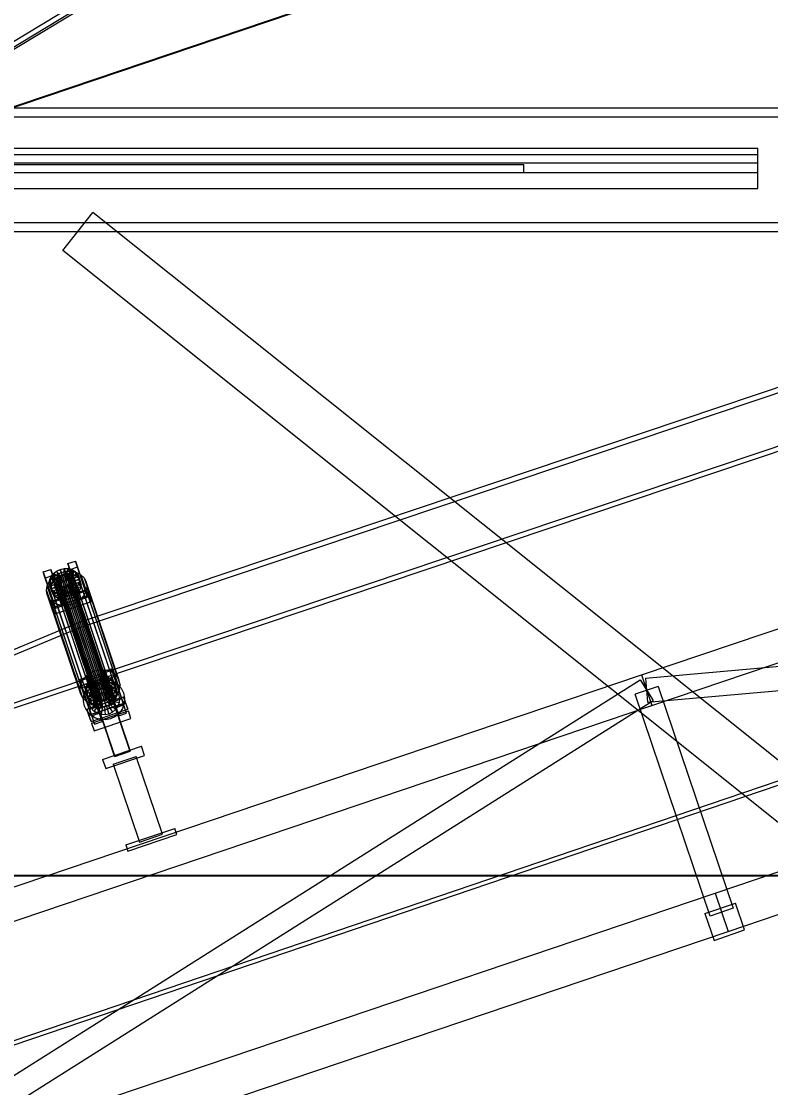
# Model space of a CAD drawing. Header units: millimetres. Extents: x -1970 to 34302, y -65268 to 6837.
# Drawn here: x 2702 to 3630, y 437 to 1757 of the extents above; entities that cross this region are included whole.
import ezdxf

# ---------------------------------------------------------------- set-up
doc = ezdxf.new("R2010")
doc.units = ezdxf.units.MM
for name, color, linetype, lineweight in [('COTAS_O', 1, 'Continuous', 0), ('COTAS_P', 1, 'Continuous', 0), ('lateral_C01', 7, 'Continuous', 0), ('lateral_tolva', 7, 'Continuous', 0)]:
    doc.layers.add(name, color=color, linetype=linetype, lineweight=lineweight)
doc.dimstyles.new('R19_100', dxfattribs={"dimtxt": 250, "dimasz": 150, "dimexe": 150, "dimexo": 80, "dimgap": 100, "dimtad": 1, "dimtih": 1, "dimtoh": 1, "dimdsep": 46, "dimcen": 0.09, "dimadec": 0, "dimazin": 0, "dimtfac": 1, "dimtdec": 4, "dimtofl": 0, "dimtmove": 0, "dimatfit": 3, "dimfxl": 1, "dimtolj": 1, "dimtzin": 0, "dimarcsym": 0})

# ---------------------------------------------------------------- blocks, each defined once
blk = doc.blocks.new('*D0')
at = {"layer": 'COTAS_P', "color": 0, "lineweight": -2, "transparency": 16777216}
for p, q in [((10918.9, 3565.8), (10608.3, 4484.8)), ((1803.3, 1350.6), (10514.3, 4294.7)), ((1923.7, 525.8), (1613.2, 1444.7))]:
    blk.add_line(p, q, dxfattribs=at)
at = {"layer": 'COTAS_P', "color": 0, "transparency": 16777216}
for points in [[(10506.3, 4318.3), (10522.3, 4271), (10656.4, 4342.7)], [(1795.3, 1374.3), (1811.3, 1327), (1661.2, 1302.6)]]:
    blk.add_solid(points, dxfattribs=at)
at = {"layer": 'Defpoints', "color": 0, "transparency": 16777216}
for p in [(10656.4, 4342.7), (10944.5, 3490.1), (1949.4, 450)]:
    blk.add_point(p, dxfattribs=at)
blk = doc.blocks.new('*D12')
at = {"layer": 'COTAS_O', "color": 0, "lineweight": -2, "transparency": 16777216}
for p, q in [((349.2, 1520), (349.2, 550)), ((3799.2, 1520), (3799.2, 550)), ((499.2, 700), (3649.2, 700))]:
    blk.add_line(p, q, dxfattribs=at)
at = {"layer": 'COTAS_O', "color": 0, "transparency": 16777216}
for points in [[(499.2, 725), (499.2, 675), (349.2, 700)], [(3649.2, 725), (3649.2, 675), (3799.2, 700)]]:
    blk.add_solid(points, dxfattribs=at)
at = {"layer": 'Defpoints', "color": 0, "transparency": 16777216}
for p in [(349.2, 1600), (3799.2, 1600), (3799.2, 700)]:
    blk.add_point(p, dxfattribs=at)

msp = doc.modelspace()

# ---------------------------------------------------------------- linework, layer by layer
at = {"layer": 'lateral_C01'}
for p, q in [((2012.494, 264.236), (11002.451, 3319.63)), ((2014.103, 259.502), (11004.06, 3314.896)), ((3701.638, 1324.805), (2772.691, 1012.619)), ((3469.935, 948.069), (4606.765, 1332.278)), ((2774.603, 1006.931), (3703.55, 1319.118)), ((3482.742, 910.174), (4619.572, 1294.384)), ((2794.617, 947.375), (3723.564, 1259.562)), ((3725.476, 1253.875), (2796.529, 941.688)), ((2759.659, 1085.779), (2769.132, 1088.981)), ((2762.217, 1078.167), (2759.659, 1085.779)), ((2759.659, 1085.779), (2772.279, 1048.54)), ((2769.132, 1088.981), (2771.69, 1081.369)), ((2781.752, 1051.742), (2769.132, 1088.981)), ((2729.343, 1075.533), (2738.817, 1078.735)), ((2731.901, 1067.922), (2729.343, 1075.533)), ((2729.343, 1075.533), (2741.963, 1038.294)), ((2741.375, 1071.123), (2731.901, 1067.922)), ((2737.382, 1065.972), (2739.208, 1069.991)), ((2738.817, 1078.735), (2741.375, 1071.123)), ((2751.437, 1041.496), (2738.817, 1078.735)), ((2739.208, 1069.991), (2742.142, 1073.594)), ((2747.765, 1066.769), (2739.208, 1069.991)), ((2739.208, 1069.991), (2741.4, 1063.467)), ((2740.576, 1068.17), (2745.713, 1072.1)), ((2741.375, 1071.123), (2753.995, 1033.884)), ((2742.142, 1073.594), (2745.984, 1076.533)), ((2749.155, 1068.476), (2742.142, 1073.594)), ((2742.142, 1073.594), (2744.334, 1067.069)), ((2748.176, 1070.009), (2744.334, 1067.069)), ((2745.713, 1072.1), (2751.713, 1074.876)), ((2745.713, 1072.1), (2786.824, 949.768)), ((2745.984, 1076.533), (2750.472, 1078.61)), ((2750.975, 1069.868), (2745.984, 1076.533)), ((2745.984, 1076.533), (2748.176, 1070.009)), ((2747.4, 1067.857), (2748.79, 1069.563)), ((2752.665, 1072.086), (2748.176, 1070.009)), ((2748.176, 1070.009), (2753.168, 1063.344)), ((2748.79, 1069.563), (2750.61, 1070.956)), ((2748.79, 1069.563), (2796.479, 927.659)), ((2750.975, 1069.868), (2749.155, 1068.476)), ((2750.472, 1078.61), (2755.301, 1079.682)), ((2753.101, 1070.852), (2750.472, 1078.61)), ((2750.472, 1078.61), (2752.665, 1072.086)), ((2750.61, 1070.956), (2752.736, 1071.939)), ((2750.61, 1070.956), (2798.299, 929.051)), ((2753.101, 1070.852), (2750.975, 1069.868)), ((2753.168, 1063.344), (2750.975, 1069.868)), ((2751.713, 1074.876), (2758.168, 1076.31)), ((2751.713, 1074.876), (2792.824, 952.545)), ((2757.494, 1073.158), (2752.665, 1072.086)), ((2752.665, 1072.086), (2755.294, 1064.328)), ((2752.736, 1071.939), (2755.023, 1072.447)), ((2752.736, 1071.939), (2800.425, 930.035)), ((2755.389, 1071.36), (2753.101, 1070.852)), ((2755.294, 1064.328), (2753.101, 1070.852)), ((2755.023, 1072.447), (2757.316, 1072.445)), ((2755.023, 1072.447), (2802.712, 930.543)), ((2755.389, 1071.36), (2755.301, 1079.682)), ((2755.301, 1079.682), (2760.141, 1079.677)), ((2755.301, 1079.682), (2757.494, 1073.158)), ((2757.682, 1071.357), (2755.389, 1071.36)), ((2757.581, 1064.835), (2755.389, 1071.36)), ((2757.316, 1072.445), (2759.458, 1071.932)), ((2757.316, 1072.445), (2805.005, 930.54)), ((2762.334, 1073.153), (2757.494, 1073.158)), ((2757.494, 1073.158), (2757.581, 1064.835)), ((2757.682, 1071.357), (2760.141, 1079.677)), ((2759.823, 1070.844), (2757.682, 1071.357)), ((2759.874, 1064.833), (2757.682, 1071.357)), ((2758.168, 1076.31), (2764.639, 1076.302)), ((2758.168, 1076.31), (2799.28, 953.978)), ((2759.458, 1071.932), (2761.303, 1070.944)), ((2759.458, 1071.932), (2807.147, 930.027)), ((2759.823, 1070.844), (2764.663, 1078.594)), ((2761.668, 1069.856), (2759.823, 1070.844)), ((2762.016, 1064.32), (2759.823, 1070.844)), ((2762.334, 1073.153), (2759.874, 1064.833)), ((2760.141, 1079.677), (2764.663, 1078.594)), ((2760.141, 1079.677), (2762.334, 1073.153)), ((2761.303, 1070.944), (2762.725, 1069.548)), ((2761.303, 1070.944), (2808.992, 929.039)), ((2761.668, 1069.856), (2768.558, 1076.508)), ((2763.091, 1068.46), (2761.668, 1069.856)), ((2763.861, 1063.332), (2761.668, 1069.856)), ((2766.856, 1072.07), (2762.016, 1064.32)), ((2771.69, 1081.369), (2762.217, 1078.167)), ((2774.837, 1040.928), (2762.217, 1078.167)), ((2766.856, 1072.07), (2762.334, 1073.153)), ((2762.725, 1069.548), (2763.628, 1067.839)), ((2762.725, 1069.548), (2810.415, 927.643)), ((2763.091, 1068.46), (2771.561, 1073.561)), ((2770.751, 1069.984), (2763.861, 1063.332)), ((2773.467, 1069.953), (2763.994, 1066.751)), ((2764.639, 1076.302), (2770.684, 1074.855)), ((2764.639, 1076.302), (2805.75, 953.971)), ((2764.663, 1078.594), (2768.558, 1076.508)), ((2764.663, 1078.594), (2766.856, 1072.07)), ((2770.751, 1069.984), (2766.856, 1072.07)), ((2768.558, 1076.508), (2771.561, 1073.561)), ((2768.558, 1076.508), (2770.751, 1069.984)), ((2770.684, 1074.855), (2775.891, 1072.066)), ((2770.684, 1074.855), (2811.795, 952.524)), ((2773.754, 1067.036), (2770.751, 1069.984)), ((2771.561, 1073.561), (2773.467, 1069.953)), ((2771.561, 1073.561), (2773.754, 1067.036)), ((2771.69, 1081.369), (2784.311, 1044.13)), ((2775.66, 1063.429), (2773.467, 1069.953)), ((2773.467, 1069.953), (2774.147, 1065.931)), ((2775.891, 1072.066), (2779.906, 1068.126)), ((2775.891, 1072.066), (2817.002, 949.735)), ((2744.521, 1030.683), (2731.901, 1067.922)), ((2733.42, 1052.415), (2734.213, 1057.98)), ((2734.213, 1057.98), (2736.654, 1063.354)), ((2734.213, 1057.98), (2775.324, 935.649)), ((2736.654, 1063.354), (2740.576, 1068.17)), ((2736.654, 1063.354), (2777.765, 941.023)), ((2736.788, 1061.809), (2737.382, 1065.972)), ((2746.62, 1062.893), (2736.788, 1061.809)), ((2736.788, 1061.809), (2738.981, 1055.284)), ((2737.468, 1057.786), (2736.788, 1061.809)), ((2746.901, 1064.865), (2737.382, 1065.972)), ((2737.382, 1065.972), (2739.574, 1059.447)), ((2746.941, 1060.988), (2737.468, 1057.786)), ((2737.468, 1057.786), (2739.66, 1051.262)), ((2739.374, 1054.179), (2737.468, 1057.786)), ((2739.574, 1059.447), (2738.981, 1055.284)), ((2738.981, 1055.284), (2748.812, 1056.369)), ((2747.844, 1059.279), (2739.374, 1054.179)), ((2741.4, 1063.467), (2739.574, 1059.447)), ((2739.574, 1059.447), (2749.093, 1058.341)), ((2740.576, 1068.17), (2781.688, 945.838)), ((2744.334, 1067.069), (2741.4, 1063.467)), ((2741.4, 1063.467), (2749.958, 1060.245)), ((2749.267, 1057.883), (2742.377, 1051.231)), ((2744.334, 1067.069), (2751.348, 1061.951)), ((2746.254, 1063.981), (2746.535, 1065.953)), ((2746.576, 1062.075), (2746.254, 1063.981)), ((2746.254, 1063.981), (2793.943, 922.076)), ((2751.112, 1056.895), (2746.272, 1049.145)), ((2746.535, 1065.953), (2747.4, 1067.857)), ((2746.535, 1065.953), (2794.224, 924.048)), ((2747.479, 1060.366), (2746.576, 1062.075)), ((2746.576, 1062.075), (2794.265, 920.171)), ((2746.901, 1064.865), (2746.62, 1062.893)), ((2748.812, 1056.369), (2746.62, 1062.893)), ((2746.62, 1062.893), (2746.941, 1060.988)), ((2747.765, 1066.769), (2746.901, 1064.865)), ((2749.093, 1058.341), (2746.901, 1064.865)), ((2749.134, 1054.464), (2746.941, 1060.988)), ((2746.941, 1060.988), (2747.844, 1059.279)), ((2747.4, 1067.857), (2795.089, 925.952)), ((2748.901, 1058.97), (2747.479, 1060.366)), ((2747.479, 1060.366), (2795.168, 918.462)), ((2749.155, 1068.476), (2747.765, 1066.769)), ((2749.958, 1060.245), (2747.765, 1066.769)), ((2750.037, 1052.755), (2747.844, 1059.279)), ((2747.844, 1059.279), (2749.267, 1057.883)), ((2748.812, 1056.369), (2749.093, 1058.341)), ((2749.134, 1054.464), (2748.812, 1056.369)), ((2750.746, 1057.982), (2748.901, 1058.97)), ((2748.901, 1058.97), (2796.591, 917.066)), ((2749.093, 1058.341), (2749.958, 1060.245)), ((2751.348, 1061.951), (2749.155, 1068.476)), ((2751.459, 1051.359), (2749.267, 1057.883)), ((2749.267, 1057.883), (2751.112, 1056.895)), ((2749.958, 1060.245), (2751.348, 1061.951)), ((2752.888, 1057.469), (2750.746, 1057.982)), ((2750.746, 1057.982), (2798.436, 916.078)), ((2753.254, 1056.382), (2750.794, 1048.062)), ((2753.305, 1050.37), (2751.112, 1056.895)), ((2751.112, 1056.895), (2753.254, 1056.382)), ((2751.348, 1061.951), (2753.168, 1063.344)), ((2755.181, 1057.467), (2752.888, 1057.469)), ((2752.888, 1057.469), (2800.578, 915.565)), ((2753.168, 1063.344), (2755.294, 1064.328)), ((2755.446, 1049.858), (2753.254, 1056.382)), ((2753.254, 1056.382), (2755.547, 1056.379)), ((2757.469, 1057.975), (2755.181, 1057.467)), ((2755.181, 1057.467), (2802.87, 915.562)), ((2755.294, 1064.328), (2757.581, 1064.835)), ((2755.547, 1056.379), (2757.834, 1056.887)), ((2755.547, 1056.379), (2755.634, 1048.057)), ((2757.739, 1049.855), (2755.547, 1056.379)), ((2759.595, 1058.958), (2757.469, 1057.975)), ((2757.469, 1057.975), (2805.158, 916.07)), ((2757.581, 1064.835), (2759.874, 1064.833)), ((2757.834, 1056.887), (2759.96, 1057.871)), ((2757.834, 1056.887), (2760.463, 1049.129)), ((2760.027, 1050.363), (2757.834, 1056.887)), ((2761.415, 1060.351), (2759.595, 1058.958)), ((2759.595, 1058.958), (2807.284, 917.054)), ((2759.874, 1064.833), (2762.016, 1064.32)), ((2759.96, 1057.871), (2761.78, 1059.264)), ((2759.96, 1057.871), (2764.952, 1051.206)), ((2762.153, 1051.347), (2759.96, 1057.871)), ((2762.804, 1062.057), (2761.415, 1060.351)), ((2761.415, 1060.351), (2809.104, 918.447)), ((2761.78, 1059.264), (2763.17, 1060.97)), ((2761.78, 1059.264), (2768.794, 1054.146)), ((2763.973, 1052.739), (2761.78, 1059.264)), ((2762.016, 1064.32), (2763.861, 1063.332)), ((2763.669, 1063.961), (2762.804, 1062.057)), ((2762.804, 1062.057), (2810.494, 920.153)), ((2763.994, 1066.751), (2763.091, 1068.46)), ((2765.284, 1061.936), (2763.091, 1068.46)), ((2763.17, 1060.97), (2764.035, 1062.874)), ((2763.17, 1060.97), (2771.728, 1057.748)), ((2765.362, 1054.446), (2763.17, 1060.97)), ((2763.628, 1067.839), (2763.95, 1065.933)), ((2811.318, 925.934), (2763.628, 1067.839)), ((2763.95, 1065.933), (2763.669, 1063.961)), ((2763.669, 1063.961), (2811.358, 922.057)), ((2763.861, 1063.332), (2765.284, 1061.936)), ((2763.95, 1065.933), (2811.64, 924.029)), ((2763.994, 1066.751), (2766.186, 1060.227)), ((2764.316, 1064.846), (2763.994, 1066.751)), ((2764.035, 1062.874), (2764.316, 1064.846)), ((2764.035, 1062.874), (2773.554, 1061.768)), ((2766.227, 1056.35), (2764.035, 1062.874)), ((2764.316, 1064.846), (2774.147, 1065.931)), ((2766.508, 1058.322), (2764.316, 1064.846)), ((2773.754, 1067.036), (2765.284, 1061.936)), ((2765.284, 1061.936), (2766.186, 1060.227)), ((2766.227, 1056.35), (2765.362, 1054.446)), ((2766.186, 1060.227), (2775.66, 1063.429)), ((2766.186, 1060.227), (2766.508, 1058.322)), ((2766.508, 1058.322), (2766.227, 1056.35)), ((2775.746, 1055.243), (2766.227, 1056.35)), ((2776.34, 1059.406), (2766.508, 1058.322)), ((2771.728, 1057.748), (2768.794, 1054.146)), ((2773.554, 1061.768), (2771.728, 1057.748)), ((2771.728, 1057.748), (2773.92, 1051.224)), ((2774.147, 1065.931), (2773.554, 1061.768)), ((2773.554, 1061.768), (2775.746, 1055.243)), ((2775.66, 1063.429), (2773.754, 1067.036)), ((2774.147, 1065.931), (2776.34, 1059.406)), ((2776.34, 1059.406), (2775.66, 1063.429)), ((2775.746, 1055.243), (2776.34, 1059.406)), ((2779.906, 1068.126), (2782.454, 1063.303)), ((2779.906, 1068.126), (2821.017, 945.795)), ((2782.454, 1063.303), (2783.363, 1057.926)), ((2823.565, 940.972), (2782.454, 1063.303)), ((2783.363, 1057.926), (2782.569, 1052.361)), ((2783.363, 1057.926), (2824.474, 935.594)), ((3561.184, 678.071), (4698.015, 1062.281)), ((2734.328, 1047.038), (2733.42, 1052.415)), ((2733.42, 1052.415), (2774.531, 930.084)), ((2736.877, 1042.215), (2734.328, 1047.038)), ((2734.328, 1047.038), (2775.44, 924.707)), ((2738.596, 1038.885), (2784.069, 1054.254)), ((2738.981, 1055.284), (2739.66, 1051.262)), ((2739.374, 1054.179), (2741.567, 1047.654)), ((2742.377, 1051.231), (2739.374, 1054.179)), ((2739.66, 1051.262), (2749.134, 1054.464)), ((2739.66, 1051.262), (2741.567, 1047.654)), ((2786.627, 1046.642), (2741.154, 1031.274)), ((2786.698, 1046.496), (2741.225, 1031.127)), ((2741.567, 1047.654), (2750.037, 1052.755)), ((2741.567, 1047.654), (2744.57, 1044.707)), ((2742.377, 1051.231), (2744.57, 1044.707)), ((2746.272, 1049.145), (2742.377, 1051.231)), ((2744.57, 1044.707), (2751.459, 1051.359)), ((2744.57, 1044.707), (2748.465, 1042.621)), ((2746.272, 1049.145), (2748.465, 1042.621)), ((2750.794, 1048.062), (2746.272, 1049.145)), ((2748.465, 1042.621), (2753.305, 1050.37)), ((2750.037, 1052.755), (2749.134, 1054.464)), ((2751.459, 1051.359), (2750.037, 1052.755)), ((2750.794, 1048.062), (2752.987, 1041.538)), ((2755.634, 1048.057), (2750.794, 1048.062)), ((2753.305, 1050.37), (2751.459, 1051.359)), ((2752.987, 1041.538), (2755.446, 1049.858)), ((2753.097, 1039.683), (2772.044, 1046.086)), ((2772.125, 1045.845), (2753.178, 1039.441)), ((2755.446, 1049.858), (2753.305, 1050.37)), ((2757.739, 1049.855), (2755.446, 1049.858)), ((2760.463, 1049.129), (2755.634, 1048.057)), ((2755.634, 1048.057), (2757.827, 1041.533)), ((2760.027, 1050.363), (2757.739, 1049.855)), ((2757.827, 1041.533), (2757.739, 1049.855)), ((2762.153, 1051.347), (2760.027, 1050.363)), ((2762.656, 1042.605), (2760.027, 1050.363)), ((2764.952, 1051.206), (2760.463, 1049.129)), ((2760.463, 1049.129), (2762.656, 1042.605)), ((2763.973, 1052.739), (2762.153, 1051.347)), ((2767.144, 1044.682), (2762.153, 1051.347)), ((2762.656, 1042.605), (2767.144, 1044.682)), ((2765.362, 1054.446), (2763.973, 1052.739)), ((2770.986, 1047.621), (2763.973, 1052.739)), ((2768.794, 1054.146), (2764.952, 1051.206)), ((2764.952, 1051.206), (2767.144, 1044.682)), ((2773.92, 1051.224), (2765.362, 1054.446)), ((2767.144, 1044.682), (2770.986, 1047.621)), ((2768.794, 1054.146), (2770.986, 1047.621)), ((2770.986, 1047.621), (2773.92, 1051.224)), ((2772.044, 1046.086), (2772.125, 1045.845)), ((2836.919, 854.139), (2772.044, 1046.086)), ((2772.125, 1045.845), (2837.001, 853.897)), ((2781.752, 1051.742), (2772.279, 1048.54)), ((2772.279, 1048.54), (2774.837, 1040.928)), ((2773.92, 1051.224), (2775.746, 1055.243)), ((2774.837, 1040.928), (2784.311, 1044.13)), ((2780.128, 1046.987), (2776.206, 1042.171)), ((2782.569, 1052.361), (2780.128, 1046.987)), ((2780.128, 1046.987), (2821.24, 924.656)), ((2784.311, 1044.13), (2781.752, 1051.742)), ((2782.569, 1052.361), (2823.681, 930.029)), ((2784.069, 1054.254), (2786.627, 1046.642)), ((2786.698, 1046.496), (2784.069, 1054.254)), ((2786.627, 1046.642), (2789.256, 1038.884)), ((2789.256, 1038.884), (2786.698, 1046.496)), ((3475.008, 944.062), (4704.689, 1053.538)), ((2740.891, 1038.275), (2736.877, 1042.215)), ((2736.877, 1042.215), (2777.988, 919.884)), ((2741.154, 1031.274), (2738.596, 1038.885)), ((2738.596, 1038.885), (2741.225, 1031.127)), ((2746.098, 1035.486), (2740.891, 1038.275)), ((2740.891, 1038.275), (2782.003, 915.943)), ((2743.783, 1023.516), (2741.154, 1031.274)), ((2741.225, 1031.127), (2743.783, 1023.516)), ((2751.437, 1041.496), (2741.963, 1038.294)), ((2741.963, 1038.294), (2744.521, 1030.683)), ((2743.783, 1023.516), (2789.256, 1038.884)), ((2744.521, 1030.683), (2753.995, 1033.884)), ((2752.143, 1034.039), (2746.098, 1035.486)), ((2746.098, 1035.486), (2787.21, 913.155)), ((2748.465, 1042.621), (2752.987, 1041.538)), ((2753.995, 1033.884), (2751.437, 1041.496)), ((2758.614, 1034.032), (2752.143, 1034.039)), ((2752.143, 1034.039), (2793.255, 911.707)), ((2752.987, 1041.538), (2757.827, 1041.533)), ((2753.178, 1039.441), (2753.097, 1039.683)), ((2817.972, 847.735), (2753.097, 1039.683)), ((2818.054, 847.493), (2753.178, 1039.441)), ((2757.827, 1041.533), (2762.656, 1042.605)), ((2765.069, 1035.465), (2758.614, 1034.032)), ((2758.614, 1034.032), (2799.725, 911.7)), ((2771.07, 1038.241), (2765.069, 1035.465)), ((2765.069, 1035.465), (2806.181, 913.133)), ((2776.206, 1042.171), (2771.07, 1038.241)), ((2771.07, 1038.241), (2812.181, 915.91)), ((2776.206, 1042.171), (2817.317, 919.84)), ((3477.668, 914.181), (4707.349, 1023.656)), ((2772.691, 1012.619), (1884.946, 641.666)), ((1886.857, 635.979), (2774.603, 1006.931)), ((2794.617, 947.375), (2772.691, 1012.619)), ((2772.691, 1012.619), (2774.603, 1006.931)), ((2774.603, 1006.931), (2796.529, 941.688)), ((3577.193, 630.703), (4714.024, 1014.913)), ((2792.824, 952.545), (2786.824, 949.768)), ((2799.28, 953.978), (2792.824, 952.545)), ((2805.75, 953.971), (2799.28, 953.978)), ((2804.424, 952.574), (2813.898, 955.775)), ((2806.982, 944.962), (2804.424, 952.574)), ((2804.424, 952.574), (2817.045, 915.335)), ((2811.795, 952.524), (2805.75, 953.971)), ((2817.002, 949.735), (2811.795, 952.524)), ((2813.898, 955.775), (2816.456, 948.164)), ((2826.518, 918.536), (2813.898, 955.775)), ((1884.946, 641.666), (2794.617, 947.375)), ((2796.529, 941.688), (1886.857, 635.979)), ((2333.104, 563.859), (3469.935, 948.069)), ((2424.352, 282.863), (3468.332, 941.806)), ((2774.109, 942.328), (2783.583, 945.53)), ((2776.667, 934.716), (2774.109, 942.328)), ((2774.109, 942.328), (2786.729, 905.089)), ((2777.765, 941.023), (2775.324, 935.649)), ((2786.141, 937.918), (2776.667, 934.716)), ((2781.688, 945.838), (2777.765, 941.023)), ((2786.824, 949.768), (2781.688, 945.838)), ((2783.583, 945.53), (2786.141, 937.918)), ((2796.203, 908.291), (2783.583, 945.53)), ((2783.973, 936.786), (2786.907, 940.388)), ((2785.587, 934.398), (2790.578, 938.763)), ((2786.141, 937.918), (2798.761, 900.679)), ((2786.907, 940.388), (2790.749, 943.328)), ((2793.921, 935.27), (2786.907, 940.388)), ((2786.907, 940.388), (2789.1, 933.864)), ((2790.578, 938.763), (2796.529, 941.688)), ((2790.749, 943.328), (2795.238, 945.405)), ((2795.741, 936.663), (2790.749, 943.328)), ((2790.749, 943.328), (2792.942, 936.804)), ((2797.43, 938.88), (2792.942, 936.804)), ((2795.238, 945.405), (2800.067, 946.477)), ((2797.867, 937.647), (2795.238, 945.405)), ((2795.238, 945.405), (2797.43, 938.88)), ((2797.867, 937.647), (2795.741, 936.663)), ((2796.529, 941.688), (2803.034, 942.973)), ((2802.259, 939.953), (2797.43, 938.88)), ((2797.43, 938.88), (2800.06, 931.122)), ((2800.154, 938.155), (2797.867, 937.647)), ((2800.06, 931.122), (2797.867, 937.647)), ((2800.154, 938.155), (2800.067, 946.477)), ((2800.067, 946.477), (2804.907, 946.472)), ((2800.067, 946.477), (2802.259, 939.953)), ((2802.447, 938.152), (2800.154, 938.155)), ((2802.347, 931.63), (2800.154, 938.155)), ((2807.1, 939.947), (2802.259, 939.953)), ((2802.259, 939.953), (2802.347, 931.63)), ((2802.447, 938.152), (2804.907, 946.472)), ((2804.589, 937.639), (2802.447, 938.152)), ((2804.64, 931.628), (2802.447, 938.152)), ((2803.034, 942.973), (2809.65, 942.53)), ((2804.589, 937.639), (2809.429, 945.389)), ((2806.434, 936.651), (2804.589, 937.639)), ((2806.782, 931.115), (2804.589, 937.639)), ((2807.1, 939.947), (2804.64, 931.628)), ((2804.907, 946.472), (2809.429, 945.389)), ((2804.907, 946.472), (2807.1, 939.947)), ((2806.434, 936.651), (2813.324, 943.303)), ((2811.621, 938.865), (2806.782, 931.115)), ((2816.456, 948.164), (2806.982, 944.962)), ((2819.603, 907.723), (2806.982, 944.962)), ((2811.621, 938.865), (2807.1, 939.947)), ((2807.718, 942.936), (2817.192, 946.138)), ((2807.718, 942.936), (2823.087, 897.463)), ((2807.857, 935.255), (2816.327, 940.355)), ((2809.429, 945.389), (2813.324, 943.303)), ((2809.429, 945.389), (2811.621, 938.865)), ((2809.65, 942.53), (2815.926, 940.39)), ((2815.516, 936.779), (2811.621, 938.865)), ((2813.324, 943.303), (2816.327, 940.355)), ((2813.324, 943.303), (2815.516, 936.779)), ((2815.926, 940.39), (2821.434, 936.699)), ((2816.327, 940.355), (2818.233, 936.748)), ((2816.327, 940.355), (2818.52, 933.831)), ((2816.456, 948.164), (2829.076, 910.925)), ((2821.017, 945.795), (2817.002, 949.735)), ((2832.56, 900.664), (2817.192, 946.138)), ((2823.565, 940.972), (2821.017, 945.795)), ((2824.474, 935.594), (2823.565, 940.972)), ((3468.332, 941.806), (3484.345, 916.437)), ((3469.935, 948.069), (3482.742, 910.174)), ((3475.008, 944.062), (3477.668, 914.181)), ((2775.324, 935.649), (2774.531, 930.084)), ((2774.531, 930.084), (2775.44, 924.707)), ((2775.44, 924.707), (2777.988, 919.884)), ((2789.287, 897.477), (2776.667, 934.716)), ((2777.403, 932.69), (2786.876, 935.892)), ((2777.403, 932.69), (2792.771, 887.217)), ((2779.756, 922.613), (2781.896, 928.889)), ((2781.554, 928.603), (2782.147, 932.766)), ((2791.385, 929.688), (2781.554, 928.603)), ((2781.554, 928.603), (2783.747, 922.079)), ((2782.234, 924.581), (2781.554, 928.603)), ((2781.896, 928.889), (2785.587, 934.398)), ((2782.147, 932.766), (2783.973, 936.786)), ((2791.666, 931.66), (2782.147, 932.766)), ((2782.147, 932.766), (2784.34, 926.242)), ((2791.707, 927.783), (2782.234, 924.581)), ((2782.234, 924.581), (2784.426, 918.057)), ((2784.14, 920.973), (2782.234, 924.581)), ((2784.34, 926.242), (2783.747, 922.079)), ((2792.531, 933.564), (2783.973, 936.786)), ((2783.973, 936.786), (2786.166, 930.262)), ((2792.61, 926.074), (2784.14, 920.973)), ((2786.166, 930.262), (2784.34, 926.242)), ((2784.34, 926.242), (2793.859, 925.136)), ((2786.031, 921.356), (2787.632, 926.051)), ((2789.1, 933.864), (2786.166, 930.262)), ((2786.166, 930.262), (2794.724, 927.04)), ((2802.245, 890.419), (2786.876, 935.892)), ((2794.033, 924.678), (2787.143, 918.026)), ((2787.632, 926.051), (2790.393, 930.171)), ((2796.595, 921.616), (2787.632, 926.051)), ((2792.942, 936.804), (2789.1, 933.864)), ((2789.1, 933.864), (2796.114, 928.746)), ((2790.393, 930.171), (2794.126, 933.437)), ((2797.903, 923.568), (2790.393, 930.171)), ((2791.666, 931.66), (2791.385, 929.688)), ((2793.578, 923.164), (2791.385, 929.688)), ((2791.385, 929.688), (2791.707, 927.783)), ((2792.531, 933.564), (2791.666, 931.66)), ((2793.859, 925.136), (2791.666, 931.66)), ((2793.9, 921.258), (2791.707, 927.783)), ((2791.707, 927.783), (2792.61, 926.074)), ((2793.921, 935.27), (2792.531, 933.564)), ((2794.724, 927.04), (2792.531, 933.564)), ((2794.803, 919.549), (2792.61, 926.074)), ((2792.61, 926.074), (2794.033, 924.678)), ((2792.942, 936.804), (2797.934, 930.139)), ((2793.578, 923.164), (2793.859, 925.136)), ((2793.859, 925.136), (2794.724, 927.04)), ((2795.741, 936.663), (2793.921, 935.27)), ((2796.114, 928.746), (2793.921, 935.27)), ((2794.224, 924.048), (2793.943, 922.076)), ((2796.225, 918.153), (2794.033, 924.678)), ((2794.033, 924.678), (2795.878, 923.69)), ((2794.126, 933.437), (2798.578, 935.625)), ((2799.671, 925.115), (2794.126, 933.437)), ((2795.089, 925.952), (2794.224, 924.048)), ((2794.724, 927.04), (2796.114, 928.746)), ((2796.479, 927.659), (2795.089, 925.952)), ((2797.934, 930.139), (2795.741, 936.663)), ((2796.114, 928.746), (2797.934, 930.139)), ((2798.299, 929.051), (2796.479, 927.659)), ((2797.903, 923.568), (2799.671, 925.115)), ((2797.934, 930.139), (2800.06, 931.122)), ((2800.425, 930.035), (2798.299, 929.051)), ((2798.578, 935.625), (2803.444, 936.586)), ((2801.78, 926.151), (2798.578, 935.625)), ((2799.671, 925.115), (2801.78, 926.151)), ((2800.06, 931.122), (2802.347, 931.63)), ((2802.712, 930.543), (2800.425, 930.035)), ((2801.78, 926.151), (2804.085, 926.606)), ((2802.347, 931.63), (2804.64, 931.628)), ((2802.6, 923.682), (2804.726, 924.666)), ((2805.005, 930.54), (2802.712, 930.543)), ((2804.085, 926.606), (2803.444, 936.586)), ((2803.444, 936.586), (2808.393, 936.255)), ((2804.085, 926.606), (2806.429, 926.45)), ((2804.64, 931.628), (2806.782, 931.115)), ((2804.726, 924.666), (2806.546, 926.058)), ((2804.726, 924.666), (2809.717, 918.001)), ((2806.918, 918.141), (2804.726, 924.666)), ((2807.147, 930.027), (2805.005, 930.54)), ((2806.429, 926.45), (2808.393, 936.255)), ((2806.429, 926.45), (2808.653, 925.691)), ((2807.857, 935.255), (2806.434, 936.651)), ((2808.627, 930.127), (2806.434, 936.651)), ((2806.546, 926.058), (2807.936, 927.765)), ((2806.546, 926.058), (2813.559, 920.94)), ((2808.738, 919.534), (2806.546, 926.058)), ((2806.782, 931.115), (2808.627, 930.127)), ((2808.992, 929.039), (2807.147, 930.027)), ((2808.76, 933.546), (2807.857, 935.255)), ((2810.049, 928.731), (2807.857, 935.255)), ((2807.936, 927.765), (2808.8, 929.669)), ((2807.936, 927.765), (2816.493, 924.543)), ((2810.128, 921.24), (2807.936, 927.765)), ((2808.393, 936.255), (2813.087, 934.654)), ((2815.516, 936.779), (2808.627, 930.127)), ((2808.627, 930.127), (2810.049, 928.731)), ((2808.653, 925.691), (2813.087, 934.654)), ((2808.653, 925.691), (2810.604, 924.383)), ((2818.233, 936.748), (2808.76, 933.546)), ((2808.76, 933.546), (2810.952, 927.022)), ((2809.081, 931.641), (2808.76, 933.546)), ((2808.8, 929.669), (2809.081, 931.641)), ((2808.8, 929.669), (2818.319, 928.562)), ((2810.993, 923.144), (2808.8, 929.669)), ((2810.415, 927.643), (2808.992, 929.039)), ((2809.081, 931.641), (2818.913, 932.725)), ((2811.274, 925.116), (2809.081, 931.641)), ((2818.52, 933.831), (2810.049, 928.731)), ((2810.049, 928.731), (2810.952, 927.022)), ((2811.318, 925.934), (2810.415, 927.643)), ((2810.604, 924.383), (2817.208, 931.893)), ((2810.604, 924.383), (2812.151, 922.615)), ((2810.952, 927.022), (2820.426, 930.223)), ((2810.952, 927.022), (2811.274, 925.116)), ((2811.274, 925.116), (2810.993, 923.144)), ((2821.105, 926.201), (2811.274, 925.116)), ((2811.64, 924.029), (2811.318, 925.934)), ((2811.358, 922.057), (2811.64, 924.029)), ((2812.151, 922.615), (2820.473, 928.16)), ((2813.087, 934.654), (2817.208, 931.893)), ((2816.493, 924.543), (2813.559, 920.94)), ((2818.52, 933.831), (2815.516, 936.779)), ((2818.319, 928.562), (2816.493, 924.543)), ((2816.493, 924.543), (2818.686, 918.018)), ((2817.208, 931.893), (2820.473, 928.16)), ((2817.317, 919.84), (2821.24, 924.656)), ((2820.426, 930.223), (2818.233, 936.748)), ((2818.233, 936.748), (2818.913, 932.725)), ((2818.913, 932.725), (2818.319, 928.562)), ((2818.319, 928.562), (2820.512, 922.038)), ((2820.426, 930.223), (2818.52, 933.831)), ((2818.913, 932.725), (2821.105, 926.201)), ((2821.105, 926.201), (2820.426, 930.223)), ((2820.473, 928.16), (2822.661, 923.708)), ((2820.512, 922.038), (2821.105, 926.201)), ((2821.24, 924.656), (2823.681, 930.029)), ((2821.434, 936.699), (2825.799, 931.708)), ((2823.681, 930.029), (2824.474, 935.594)), ((2825.799, 931.708), (2828.724, 925.757)), ((2828.724, 925.757), (2830.009, 919.252)), ((3490.549, 933.924), (3462.128, 924.319)), ((3554.978, 649.585), (3462.128, 924.319)), ((3490.549, 933.924), (3583.399, 659.19)), ((2440.365, 257.494), (3484.345, 916.437)), ((2777.988, 919.884), (2782.003, 915.943)), ((2779.313, 915.997), (2779.756, 922.613)), ((2780.598, 909.492), (2779.313, 915.997)), ((2782.003, 915.943), (2787.21, 913.155)), ((2783.361, 905.68), (2828.834, 921.049)), ((2783.747, 922.079), (2793.578, 923.164)), ((2783.747, 922.079), (2784.426, 918.057)), ((2784.14, 920.973), (2786.332, 914.449)), ((2787.143, 918.026), (2784.14, 920.973)), ((2784.426, 918.057), (2793.9, 921.258)), ((2784.426, 918.057), (2786.332, 914.449)), ((2785.7, 916.407), (2786.031, 921.356)), ((2795.68, 917.048), (2785.7, 916.407)), ((2786.661, 911.541), (2785.7, 916.407)), ((2831.392, 913.437), (2785.919, 898.068)), ((2831.464, 913.29), (2785.99, 897.922)), ((2795.836, 919.392), (2786.031, 921.356)), ((2786.332, 914.449), (2794.803, 919.549)), ((2786.332, 914.449), (2789.335, 911.501)), ((2796.135, 914.743), (2786.661, 911.541)), ((2788.849, 907.09), (2786.661, 911.541)), ((2787.143, 918.026), (2789.335, 911.501)), ((2791.038, 915.94), (2787.143, 918.026)), ((2787.21, 913.155), (2793.255, 911.707)), ((2797.171, 912.635), (2788.849, 907.09)), ((2789.335, 911.501), (2796.225, 918.153)), ((2789.335, 911.501), (2793.231, 909.415)), ((2795.878, 923.69), (2791.038, 915.94)), ((2791.038, 915.94), (2793.231, 909.415)), ((2795.56, 914.857), (2791.038, 915.94)), ((2798.718, 910.866), (2792.115, 903.357)), ((2793.231, 909.415), (2798.07, 917.165)), ((2793.255, 911.707), (2799.725, 911.7)), ((2793.9, 921.258), (2793.578, 923.164)), ((2794.803, 919.549), (2793.9, 921.258)), ((2793.943, 922.076), (2794.265, 920.171)), ((2794.265, 920.171), (2795.168, 918.462)), ((2796.225, 918.153), (2794.803, 919.549)), ((2795.168, 918.462), (2796.591, 917.066)), ((2798.02, 923.177), (2795.56, 914.857)), ((2795.56, 914.857), (2797.752, 908.333)), ((2800.4, 914.852), (2795.56, 914.857)), ((2795.68, 917.048), (2795.836, 919.392)), ((2796.135, 914.743), (2795.68, 917.048)), ((2795.836, 919.392), (2796.595, 921.616)), ((2798.07, 917.165), (2795.878, 923.69)), ((2795.878, 923.69), (2798.02, 923.177)), ((2797.171, 912.635), (2796.135, 914.743)), ((2798.07, 917.165), (2796.225, 918.153)), ((2796.591, 917.066), (2798.436, 916.078)), ((2796.595, 921.616), (2797.903, 923.568)), ((2798.718, 910.866), (2797.171, 912.635)), ((2797.752, 908.333), (2800.212, 916.652)), ((2797.77, 906.75), (2816.717, 913.154)), ((2800.212, 916.652), (2798.02, 923.177)), ((2798.02, 923.177), (2800.312, 923.174)), ((2816.983, 912.367), (2798.036, 905.963)), ((2800.212, 916.652), (2798.07, 917.165)), ((2798.436, 916.078), (2800.578, 915.565)), ((2800.67, 909.558), (2798.718, 910.866)), ((2799.725, 911.7), (2806.181, 913.133)), ((2802.505, 916.65), (2800.212, 916.652)), ((2800.312, 923.174), (2802.6, 923.682)), ((2800.312, 923.174), (2800.4, 914.852)), ((2802.505, 916.65), (2800.312, 923.174)), ((2805.229, 915.924), (2800.4, 914.852)), ((2800.4, 914.852), (2802.593, 908.327)), ((2800.578, 915.565), (2802.87, 915.562)), ((2804.792, 917.158), (2802.505, 916.65)), ((2802.593, 908.327), (2802.505, 916.65)), ((2802.6, 923.682), (2805.229, 915.924)), ((2804.792, 917.158), (2802.6, 923.682)), ((2802.87, 915.562), (2805.158, 916.07)), ((2806.918, 918.141), (2804.792, 917.158)), ((2807.421, 909.4), (2804.792, 917.158)), ((2805.158, 916.07), (2807.284, 917.054)), ((2809.717, 918.001), (2805.229, 915.924)), ((2805.229, 915.924), (2807.421, 909.4)), ((2806.181, 913.133), (2812.181, 915.91)), ((2808.738, 919.534), (2806.918, 918.141)), ((2811.91, 911.476), (2806.918, 918.141)), ((2807.284, 917.054), (2809.104, 918.447)), ((2807.421, 909.4), (2811.91, 911.476)), ((2810.128, 921.24), (2808.738, 919.534)), ((2815.752, 914.416), (2808.738, 919.534)), ((2809.104, 918.447), (2810.494, 920.153)), ((2811.42, 911.682), (2809.651, 910.135)), ((2813.559, 920.94), (2809.717, 918.001)), ((2809.717, 918.001), (2811.91, 911.476)), ((2810.993, 923.144), (2810.128, 921.24)), ((2818.686, 918.018), (2810.128, 921.24)), ((2810.494, 920.153), (2811.358, 922.057)), ((2820.512, 922.038), (2810.993, 923.144)), ((2812.728, 913.633), (2811.42, 911.682)), ((2811.42, 911.682), (2818.929, 905.078)), ((2811.91, 911.476), (2815.752, 914.416)), ((2812.151, 922.615), (2813.187, 920.506)), ((2812.181, 915.91), (2817.317, 919.84)), ((2813.486, 915.857), (2812.728, 913.633)), ((2812.728, 913.633), (2821.691, 909.199)), ((2822.661, 923.708), (2813.187, 920.506)), ((2813.187, 920.506), (2813.643, 918.201)), ((2813.643, 918.201), (2813.486, 915.857)), ((2813.486, 915.857), (2823.291, 913.893)), ((2813.559, 920.94), (2815.752, 914.416)), ((2813.643, 918.201), (2823.622, 918.842)), ((2815.752, 914.416), (2818.686, 918.018)), ((2816.717, 913.154), (2816.983, 912.367)), ((2836.6, 854.335), (2816.717, 913.154)), ((2816.983, 912.367), (2836.866, 853.548)), ((2826.518, 918.536), (2817.045, 915.335)), ((2817.045, 915.335), (2819.603, 907.723)), ((2818.686, 918.018), (2820.512, 922.038)), ((2819.603, 907.723), (2829.076, 910.925)), ((2823.291, 913.893), (2821.691, 909.199)), ((2822.661, 923.708), (2823.622, 918.842)), ((2823.622, 918.842), (2823.291, 913.893)), ((2829.076, 910.925), (2826.518, 918.536)), ((2829.567, 912.636), (2827.427, 906.36)), ((2828.834, 921.049), (2831.392, 913.437)), ((2831.464, 913.29), (2828.834, 921.049)), ((2830.009, 919.252), (2829.567, 912.636)), ((2831.392, 913.437), (2834.022, 905.679)), ((2834.022, 905.679), (2831.464, 913.29)), ((2345.911, 525.965), (3482.742, 910.174)), ((2783.523, 903.542), (2780.598, 909.492)), ((2785.919, 898.068), (2783.361, 905.68)), ((2783.361, 905.68), (2785.99, 897.922)), ((2787.888, 898.55), (2783.523, 903.542)), ((2788.548, 890.31), (2785.919, 898.068)), ((2785.99, 897.922), (2788.548, 890.31)), ((2796.203, 908.291), (2786.729, 905.089)), ((2786.729, 905.089), (2789.287, 897.477)), ((2793.397, 894.859), (2787.888, 898.55)), ((2788.548, 890.31), (2834.022, 905.679)), ((2792.115, 903.357), (2788.849, 907.09)), ((2789.287, 897.477), (2798.761, 900.679)), ((2789.289, 888.151), (2834.762, 903.52)), ((2796.235, 900.595), (2792.115, 903.357)), ((2793.231, 909.415), (2797.752, 908.333)), ((2798.761, 900.679), (2796.203, 908.291)), ((2800.67, 909.558), (2796.235, 900.595)), ((2800.93, 898.995), (2796.235, 900.595)), ((2797.752, 908.333), (2802.593, 908.327)), ((2798.036, 905.963), (2797.77, 906.75)), ((2817.653, 847.93), (2797.77, 906.75)), ((2817.919, 847.144), (2798.036, 905.963)), ((2802.894, 908.8), (2800.67, 909.558)), ((2802.894, 908.8), (2800.93, 898.995)), ((2805.879, 898.664), (2800.93, 898.995)), ((2821.499, 899.037), (2802.552, 892.634)), ((2802.593, 908.327), (2807.421, 909.4)), ((2805.238, 908.643), (2802.894, 908.8)), ((2807.543, 909.099), (2805.238, 908.643)), ((2805.238, 908.643), (2805.879, 898.664)), ((2810.745, 899.625), (2805.879, 898.664)), ((2809.651, 910.135), (2807.543, 909.099)), ((2807.543, 909.099), (2810.745, 899.625)), ((2809.651, 910.135), (2815.196, 901.813)), ((2815.196, 901.813), (2810.745, 899.625)), ((2818.929, 905.078), (2815.196, 901.813)), ((2823.736, 900.852), (2818.744, 896.487)), ((2821.691, 909.199), (2818.929, 905.078)), ((2821.499, 899.037), (2836.739, 853.943)), ((2823.087, 897.463), (2832.56, 900.664)), ((2827.427, 906.36), (2823.736, 900.852)), ((2837.964, 894.046), (2834.762, 903.52)), ((2789.289, 888.151), (2792.49, 878.678)), ((2792.49, 878.678), (2837.964, 894.046)), ((2792.771, 887.217), (2802.245, 890.419)), ((2799.673, 892.719), (2793.397, 894.859)), ((2806.289, 892.277), (2799.673, 892.719)), ((2817.792, 847.54), (2802.552, 892.634)), ((2812.794, 893.562), (2806.289, 892.277)), ((2818.744, 896.487), (2812.794, 893.562)), ((2802.882, 843.556), (2851.008, 859.821)), ((2854.85, 848.453), (2851.008, 859.821)), ((2806.725, 832.188), (2854.85, 848.453)), ((2815.937, 837.412), (2844.357, 847.018)), ((2836.6, 854.335), (2817.653, 847.93)), ((2817.653, 847.93), (2817.919, 847.144)), ((2836.739, 853.943), (2817.792, 847.54)), ((2817.919, 847.144), (2836.866, 853.548)), ((2836.919, 854.139), (2817.972, 847.735)), ((2817.972, 847.735), (2818.054, 847.493)), ((2818.054, 847.493), (2837.001, 853.897)), ((2836.866, 853.548), (2836.6, 854.335)), ((2837.001, 853.897), (2836.919, 854.139)), ((2876.875, 750.802), (2844.357, 847.018)), ((2802.882, 843.556), (2806.725, 832.188)), ((2815.937, 837.412), (2848.454, 741.196)), ((2831.709, 737.648), (2892.34, 758.139)), ((2894.901, 750.561), (2892.34, 758.139)), ((2834.27, 730.069), (2894.901, 750.561)), ((2848.454, 741.196), (2876.875, 750.802)), ((2831.709, 737.648), (2834.27, 730.069)), ((2424.354, 293.862), (3561.184, 678.071)), ((3561.184, 678.071), (3577.193, 630.703)), ((3548.641, 652.721), (3586.535, 665.528)), ((3597.741, 632.37), (3586.535, 665.528)), ((3548.641, 652.721), (3559.847, 619.563)), ((3583.399, 659.19), (3554.978, 649.585)), ((2440.363, 246.494), (3577.193, 630.703)), ((3559.847, 619.563), (3597.741, 632.37))]:
    msp.add_line(p, q, dxfattribs=at)
at = {"layer": 'lateral_tolva'}
for p, q in [((3799.2, 2400), (2474.2, 1600)), ((2474.2, 1593.48), (3799.2, 2393.48)), ((2478.335, 1593.151), (3803.335, 2393.151)), ((252.7, 1650), (3895.7, 1650)), ((252.7, 1639), (3895.7, 1639)), ((1634.2, 1600), (3614.2, 1600)), ((3614.2, 1550), (3614.2, 1600)), ((1634.2, 1592), (3614.2, 1592)), ((3614.2, 1582), (3614.2, 1592)), ((1634.2, 1582), (3614.2, 1582)), ((2524.2, 1580), (3324.2, 1580)), ((3324.2, 1570), (3324.2, 1580)), ((1634.2, 1570), (3614.2, 1570)), ((2524.2, 1570), (3324.2, 1570)), ((3614.2, 1550), (3614.2, 1570)), ((1634.2, 1550), (3614.2, 1550)), ((2753.467, 1473.567), (2790.933, 1520.433)), ((3837.933, 683.433), (2790.933, 1520.433)), ((252.7, 1508), (3895.7, 1508)), ((252.7, 1497), (3895.7, 1497)), ((3800.467, 636.567), (2753.467, 1473.567))]:
    msp.add_line(p, q, dxfattribs=at)

# ---------------------------------------------------------------- dimensions: what is measured, and where the dimension line sits
at = {"layer": 'COTAS_O'}
dim = msp.add_aligned_dim(p1=(349.2, 1600), p2=(3799.2, 1600), distance=-900, text='<> O', dimstyle='R19_100', dxfattribs=at)
dim.commit()
dim.dimension.update_dxf_attribs({"geometry": '*D12', "text_midpoint": (2074.2, 700)})
at = {"layer": 'COTAS_P'}
dim = msp.add_aligned_dim(p1=(1949.358, 450), p2=(10944.529, 3490.056), distance=900, text='<> P', dimstyle='R19_100', dxfattribs=at)
dim.commit()
dim.dimension.update_dxf_attribs({"geometry": '*D0', "text_midpoint": (6158.787, 2822.651)})

doc.saveas('drawing.dxf')
